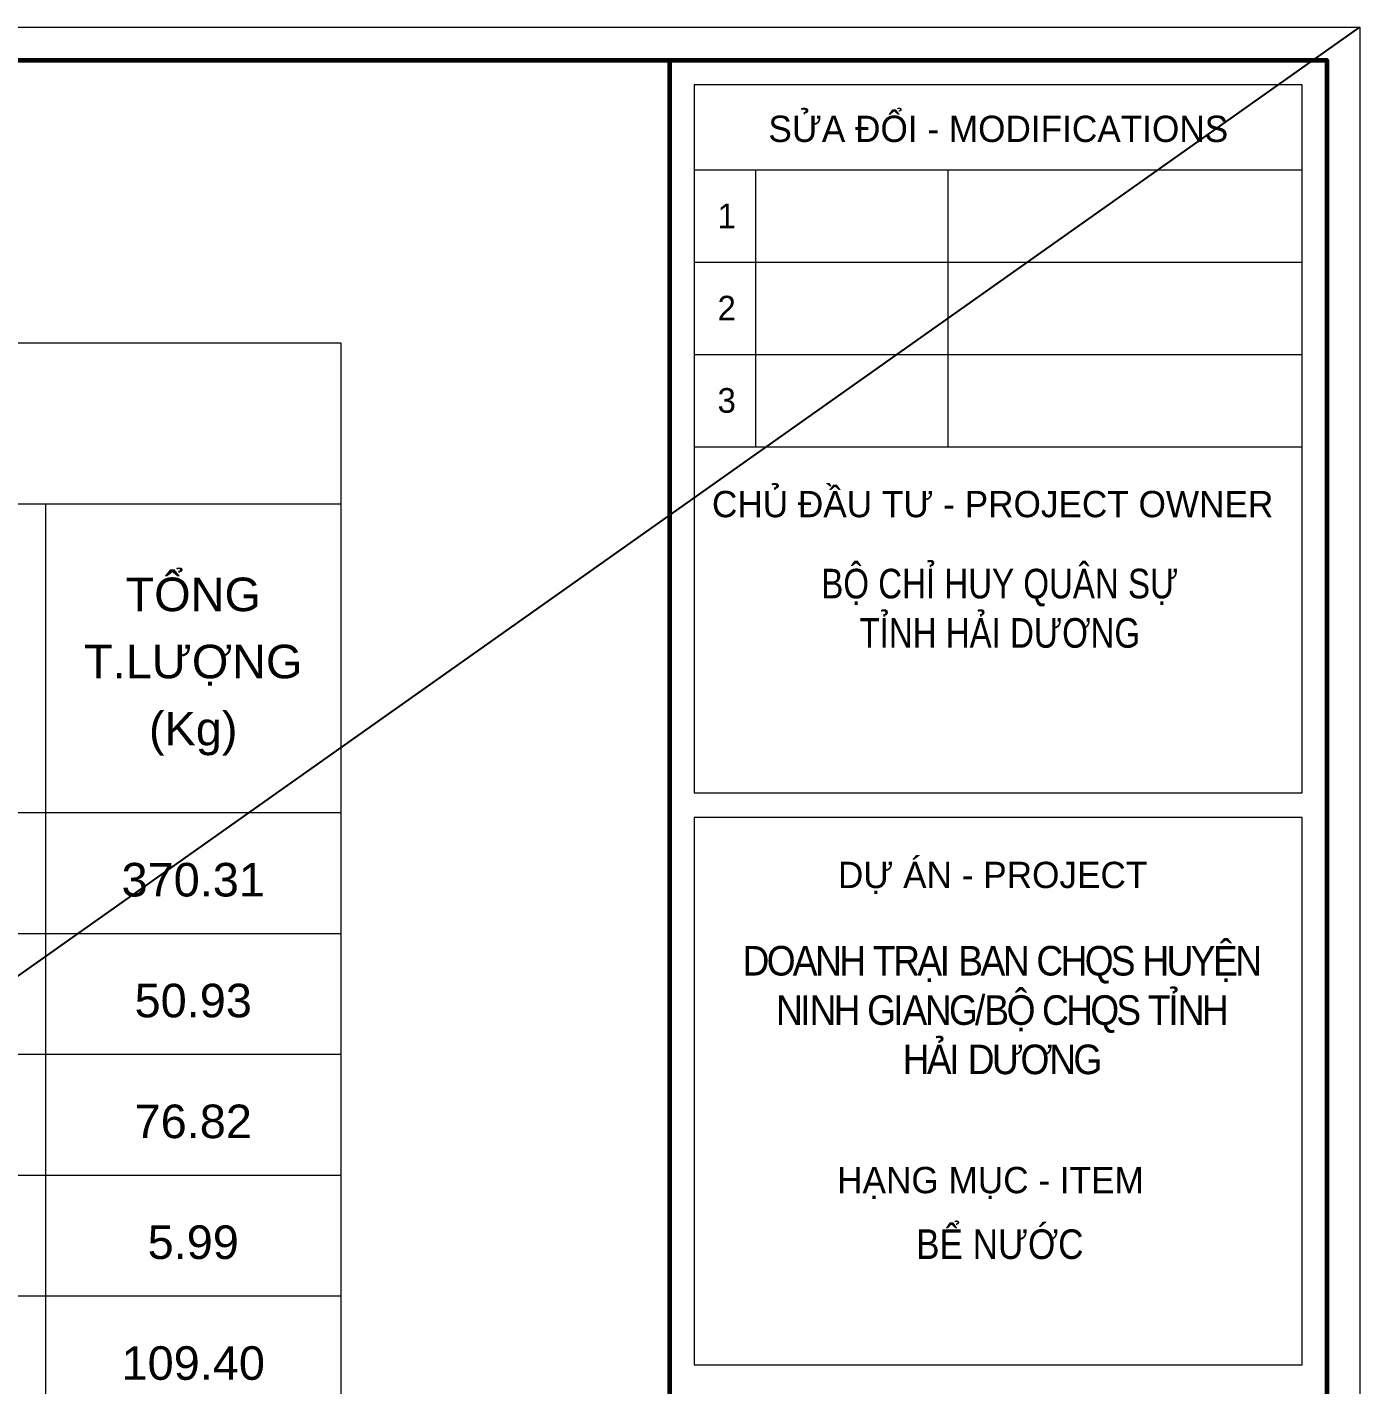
# Model space of a CAD drawing. Header units: millimetres. Extents: x -85362 to 12792, y -54701 to -36522.
# Drawn here: x 7829 to 12792, y -41578 to -36522 of the extents above; entities that cross this region are included whole.
import ezdxf
from ezdxf.enums import TextEntityAlignment as Align

# ---------------------------------------------------------------- set-up
doc = ezdxf.new("R2010")
doc.units = ezdxf.units.MM
doc.header["$MEASUREMENT"] = 0
doc.linetypes.add('HIDDENX2', pattern=[0.75, 0.5, -0.25])
doc.layers.get('Defpoints').update_dxf_attribs({"color": 1})
for name, color, linetype, lineweight in [('08. Net Text', 3, 'Continuous', 13), ('Bao', 2, 'Continuous', 0), ('Khungten_LCDI', 7, 'Continuous', 5), ('LC Net thay', 7, 'Continuous', 25), ('LC Text1', 3, 'Continuous', 20), ('NetMo', 9, 'HIDDENX2', 0), ('Text', 2, 'Continuous', 0), ('TextThep', 7, 'Continuous', 0)]:
    doc.layers.add(name, color=color, linetype=linetype, lineweight=lineweight)
doc.layers.add('KCS_Plotter', color=11, linetype='Continuous', plot=False)
doc.styles.add('Hoa', font='micross.ttf')
doc.styles.add('Khungten', font='', dxfattribs={"width": 0.9, "height": 5000})
doc.styles.add('Text Khung Ten', font='')
doc.styles.add('Thuong', font='micross.ttf')
doc.styles.add('Title', font='', dxfattribs={"width": 0.8})
doc.styles.get('Khungten').set_extended_font_data('.VnAvantH')
doc.styles.get('Text Khung Ten').set_extended_font_data('.VnAvantH')
doc.styles.get('Title').set_extended_font_data('.VnBlackH')

# ---------------------------------------------------------------- blocks, each defined once
blk = doc.blocks.new('lcdi fix')
at = {"layer": 'Defpoints', "lineweight": 0}
blk.add_lwpolyline([(-1200, -14850), (-1200, 14850), (40800, 14850), (40800, -14850)], close=True, dxfattribs=at)
at = {"layer": 'Khungten_LCDI', "color": 5, "lineweight": 60}
blk.add_line((36600, 14650), (36600, -14650), dxfattribs=at)
at = {"layer": 'Khungten_LCDI', "color": 5, "lineweight": 25}
blk.add_line((40600, -14650), (40600, 14650), dxfattribs=at)
at = {"layer": 'Khungten_LCDI', "color": 9, "lineweight": 15}
for p, q in [((36750, 13981.3), (40450, 13981.3)), ((37122.7, 13981.3), (37122.7, 12296.8)), ((38292.8, 13981.3), (38292.8, 12296.8)), ((36750, 13419.8), (40450, 13419.8)), ((36750, 12858.3), (40450, 12858.3)), ((36750, 12296.8), (40450, 12296.8))]:
    blk.add_line(p, q, dxfattribs=at)
at = {"layer": 'Khungten_LCDI', "color": 5, "lineweight": 60}
blk.add_lwpolyline([(0, -14650), (0, 14650), (40600, 14650), (40600, -14650)], close=True, dxfattribs=at)
at = {"layer": 'Khungten_LCDI', "color": 9, "lineweight": 15}
for points in [[(36750, 10190.4), (40450, 10190.4), (40450, 14500), (36750, 14500)], [(36750, 6711.5), (40450, 6711.5), (40450, 10040.4), (36750, 10040.4)]]:
    blk.add_lwpolyline(points, close=True, dxfattribs=at)
at = {"color": 7, "style": 'Khungten'}
for s, p in [('söa ®æi - modifications', (38600, 14151.4)), ('chñ ®Çu t\xad - project owner', (38565.6, 11868.2)), ('dù ¸n - project', (38565.6, 9611.8)), ('h¹ng môc - item', (38552.5, 7755.1))]:
    blk.add_text(s, height=160, dxfattribs=at).set_placement(p, align=Align.CENTER)
at = {"color": 4, "char_height": 180, "attachment_point": 5, "style": 'Khungten'}
for s, insert, width in [('{\\f.VnArialH|b0|i0|c0|p34;\\W0.8;Bé CHØ HUY QU¢N Sù TØNH h¶i d\xad¬ng}', (38609, 11313), 2315.239), ('{\\f.VnArialH|b0|i0|c0|p34;\\T0.9;doanh tr¹i ban chqs HUYÖN ninh giang/bé chqs tØnh \\Ph¶i d\xad¬ng}', (38616.6, 8868.3), 3461.975), ('{\\f.VnArialH|b0|i0|c0|p34;\\W0.85;bÓ n\xadíc}', (38609, 7443.8), 3815.43)]:
    blk.add_mtext(s, dxfattribs=dict(at, insert=insert, width=width))
at = {"color": 7, "style": 'Khungten', "width": 0.8}
for tag, p in [('REVISION', (39498.8, -10746.3)), ('NGAYHT', (39546.1, -11609.4))]:
    blk.add_attdef(tag, text='', height=200, dxfattribs=at).set_placement(p, align=Align.CENTER)
at = {"layer": '08. Net Text', "color": 7, "style": 'Text Khung Ten'}
blk.add_text('1', height=150, dxfattribs=at).set_placement((36891.7, 13626.8))
at = {"layer": '08. Net Text', "color": 7, "ltscale": 2, "style": 'Text Khung Ten'}
for s, p in [('2', (36891.7, 13065.3)), ('3', (36891.7, 12503.8))]:
    blk.add_text(s, height=150, dxfattribs=at).set_placement(p)
at = {"layer": 'LC Text1', "style": 'Title', "width": 1.485915}
for tag, p, p2 in [('TENBANVE1', (36912.7, -8885.8), (40339.1, -8885.8)), ('TENBANVE2', (36912.7, -9562.5), (40339.1, -9562.5))]:
    blk.add_attdef(tag, text='', height=250, dxfattribs=at).set_placement(p, p2, align=Align.FIT)
at = {"layer": 'LC Text1', "style": 'Title', "width": 0.7}
blk.add_attdef('SOBANVE', text='', height=250, dxfattribs=at).set_placement((39562, -13896.2), align=Align.CENTER)

msp = doc.modelspace()

# ---------------------------------------------------------------- linework, layer by layer
at = {"layer": 'Bao'}
for p, q in [((-577.5, -37697), (8997.5, -37697)), ((8997.5, -37697), (8997.5, -46547)), ((-577.5, -38297), (8997.5, -38297)), ((7897.5, -38297), (7897.5, -45297)), ((-577.5, -39447), (8997.5, -39447))]:
    msp.add_line(p, q, dxfattribs=at)
at = {"layer": 'KCS_Plotter', "ltscale": 2}
msp.add_line((-12914.8, -54700.6), (12792.4, -36522), dxfattribs=at)
at = {"layer": 'NetMo'}
for p, q in [((172.5, -39897), (8997.5, -39897)), ((172.5, -40347), (8997.5, -40347)), ((172.5, -40797), (8997.5, -40797)), ((172.5, -41247), (8997.5, -41247))]:
    msp.add_line(p, q, dxfattribs=at)

# ---------------------------------------------------------------- block references
at = {"layer": 'LC Net thay', "xscale": 0.6120766616163446, "yscale": 0.6120766616163446, "zscale": 0.6120766616163446}
msp.add_blockref('lcdi fix', (-12180.3, -45611.3), dxfattribs=at)

# ---------------------------------------------------------------- texts
at = {"layer": 'Text'}
for s, style, p in [('TỔNG', 'Hoa', (8447.5, -38697)), ('T.LƯỢNG', 'Hoa', (8447.5, -38947)), ('(Kg)', 'Thuong', (8447.5, -39197))]:
    msp.add_text(s, height=125, dxfattribs=dict(at, style=style)).set_placement(p, align=Align.CENTER)
at = {"layer": 'TextThep', "color": 7, "style": 'Hoa'}
for s, p in [('370.31', (8447.5, -39797)), ('5.99', (8447.5, -41147)), ('109.40', (8447.5, -41597))]:
    msp.add_text(s, height=125, dxfattribs=at).set_placement(p, align=Align.BOTTOM_CENTER)
at = {"layer": 'TextThep', "style": 'Hoa'}
for s, p in [('50.93', (8447.5, -40247)), ('76.82', (8447.5, -40697))]:
    msp.add_text(s, height=125, dxfattribs=at).set_placement(p, align=Align.BOTTOM_CENTER)

doc.saveas('drawing.dxf')
